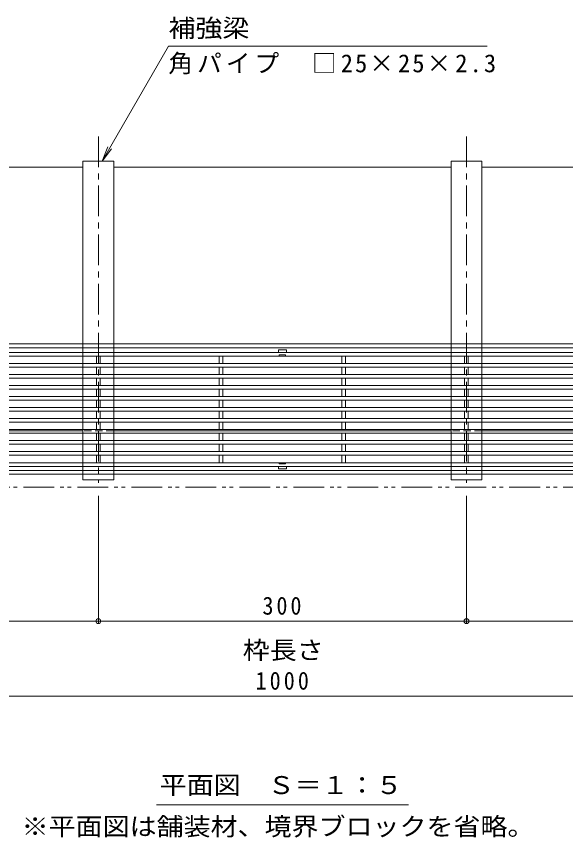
# Model space of a CAD drawing. Units: millimetres at full size, sheet at 1:5; some dimension numbers follow another scale. Extents: x -1763 to 1942, y -1329 to 1372.
# Drawn here: x -979 to -531, y -107 to 563 of the extents above; entities that cross this region are included whole.
import ezdxf
from ezdxf.enums import TextEntityAlignment as Align

# ---------------------------------------------------------------- set-up
doc = ezdxf.new("R2010")
doc.units = ezdxf.units.MM
doc.header["$LTSCALE"] = 5
doc.header["$PDMODE"] = 32
doc.header["$PDSIZE"] = 4
for name, pattern in [('CHAIN1', [8, 5, -1, 1, -1]), ('DASHED1', [1.8, 1.2, -0.6]), ('DOUBLE_CHAIN1', [8.8, 5, -1, 0.6, -0.6, 0.6, -1])]:
    doc.linetypes.add(name, pattern=pattern)
for name, color, linetype, lineweight in [('4-0_OUTLINE-0', 7, 'Continuous', 9), ('4-2_A_避難通路', 3, 'Continuous', 9), ('4-4_0108_天井情報・�', 7, 'Continuous', 9), ('4-5_0055_アルミ建具_', 7, 'Continuous', 9)]:
    doc.layers.add(name, color=color, linetype=linetype, lineweight=lineweight)
doc.styles.add('ＭＳ ゴシック', font='')
doc.styles.get('ＭＳ ゴシック').set_extended_font_data('MS Gothic')

msp = doc.modelspace()

# ---------------------------------------------------------------- linework, layer by layer
at = {"layer": '4-0_OUTLINE-0', "color": 4, "linetype": 'CHAIN1'}
for p, q in [((-911.791, 465.021), (-911.791, 182.451)), ((-611.791, 465.021), (-611.791, 182.451))]:
    msp.add_line(p, q, dxfattribs=at)
at = {"layer": '4-0_OUTLINE-0'}
for p, q in [((-924.291, 445.021), (-899.291, 445.021)), ((-924.291, 295.921), (-924.291, 445.021)), ((-899.291, 445.021), (-899.291, 295.921)), ((-624.291, 445.021), (-599.291, 445.021)), ((-624.291, 295.921), (-624.291, 445.021)), ((-599.291, 445.021), (-599.291, 295.921)), ((-924.291, 440.021), (-1199.291, 440.021)), ((-624.291, 440.021), (-899.291, 440.021)), ((-324.291, 440.021), (-599.291, 440.021)), ((-261.791, 292.721), (-1261.791, 292.721)), ((-924.291, 292.721), (-924.291, 289.221)), ((-899.291, 292.721), (-899.291, 289.221)), ((-624.291, 292.721), (-624.291, 289.221)), ((-599.291, 292.721), (-599.291, 289.221)), ((-924.291, 286.221), (-924.291, 279.221)), ((-899.291, 286.221), (-899.291, 279.221)), ((-624.291, 286.221), (-624.291, 279.221)), ((-599.291, 286.221), (-599.291, 279.221)), ((-924.291, 276.221), (-924.291, 269.221)), ((-899.291, 276.221), (-899.291, 269.221)), ((-624.291, 276.221), (-624.291, 269.221)), ((-599.291, 276.221), (-599.291, 269.221)), ((-924.291, 266.221), (-924.291, 259.221)), ((-899.291, 266.221), (-899.291, 259.221)), ((-624.291, 266.221), (-624.291, 259.221)), ((-599.291, 266.221), (-599.291, 259.221)), ((-924.291, 256.221), (-924.291, 249.221)), ((-899.291, 256.221), (-899.291, 249.221)), ((-624.291, 256.221), (-624.291, 249.221)), ((-599.291, 256.221), (-599.291, 249.221)), ((-924.291, 246.221), (-924.291, 239.221)), ((-899.291, 246.221), (-899.291, 239.221)), ((-624.291, 246.221), (-624.291, 239.221)), ((-599.291, 246.221), (-599.291, 239.221)), ((-924.291, 236.221), (-924.291, 229.221)), ((-899.291, 236.221), (-899.291, 229.221)), ((-624.291, 236.221), (-624.291, 229.221)), ((-599.291, 236.221), (-599.291, 229.221)), ((-924.291, 225.021), (-1010.291, 225.021)), ((-924.291, 226.221), (-924.291, 219.221)), ((-899.291, 226.221), (-899.291, 219.221)), ((-813.291, 225.021), (-899.291, 225.021)), ((-713.291, 225.021), (-810.291, 225.021)), ((-624.291, 225.021), (-710.291, 225.021)), ((-624.291, 226.221), (-624.291, 219.221)), ((-599.291, 226.221), (-599.291, 219.221)), ((-513.291, 225.021), (-599.291, 225.021)), ((-924.291, 216.221), (-924.291, 209.221)), ((-899.291, 216.221), (-899.291, 209.221)), ((-624.291, 216.221), (-624.291, 209.221)), ((-599.291, 216.221), (-599.291, 209.221)), ((-924.291, 206.221), (-924.291, 199.221)), ((-899.291, 206.221), (-899.291, 199.221)), ((-624.291, 206.221), (-624.291, 199.221)), ((-599.291, 206.221), (-599.291, 199.221)), ((-924.291, 196.221), (-924.291, 192.721)), ((-899.291, 196.221), (-899.291, 192.721)), ((-624.291, 196.221), (-624.291, 192.721)), ((-599.291, 196.221), (-599.291, 192.721)), ((-261.791, 192.721), (-1261.791, 192.721)), ((-1261.791, 189.521), (-324.291, 189.521))]:
    msp.add_line(p, q, dxfattribs=at)
at = {"layer": '4-0_OUTLINE-0', "linetype": 'DASHED1'}
for p, q in [((-924.291, 295.921), (-924.291, 292.721)), ((-899.291, 295.921), (-899.291, 292.721)), ((-624.291, 295.921), (-624.291, 292.721)), ((-599.291, 295.921), (-599.291, 292.721)), ((-924.291, 289.221), (-924.291, 286.221)), ((-899.291, 289.221), (-899.291, 286.221)), ((-624.291, 289.221), (-624.291, 286.221)), ((-599.291, 289.221), (-599.291, 286.221)), ((-924.291, 279.221), (-924.291, 276.221)), ((-899.291, 279.221), (-899.291, 276.221)), ((-624.291, 279.221), (-624.291, 276.221)), ((-599.291, 279.221), (-599.291, 276.221)), ((-924.291, 269.221), (-924.291, 266.221)), ((-899.291, 269.221), (-899.291, 266.221)), ((-624.291, 269.221), (-624.291, 266.221)), ((-599.291, 269.221), (-599.291, 266.221)), ((-924.291, 259.221), (-924.291, 256.221)), ((-899.291, 259.221), (-899.291, 256.221)), ((-624.291, 259.221), (-624.291, 256.221)), ((-599.291, 259.221), (-599.291, 256.221)), ((-924.291, 249.221), (-924.291, 246.221)), ((-899.291, 249.221), (-899.291, 246.221)), ((-624.291, 249.221), (-624.291, 246.221)), ((-599.291, 249.221), (-599.291, 246.221)), ((-924.291, 239.221), (-924.291, 236.221)), ((-899.291, 239.221), (-899.291, 236.221)), ((-624.291, 239.221), (-624.291, 236.221)), ((-599.291, 239.221), (-599.291, 236.221)), ((-924.291, 229.221), (-924.291, 226.221)), ((-899.291, 229.221), (-899.291, 226.221)), ((-624.291, 229.221), (-624.291, 226.221)), ((-599.291, 229.221), (-599.291, 226.221)), ((-899.291, 225.021), (-924.291, 225.021)), ((-810.291, 225.021), (-813.291, 225.021)), ((-710.291, 225.021), (-713.291, 225.021)), ((-599.291, 225.021), (-624.291, 225.021)), ((-924.291, 219.221), (-924.291, 216.221)), ((-899.291, 219.221), (-899.291, 216.221)), ((-624.291, 219.221), (-624.291, 216.221)), ((-599.291, 219.221), (-599.291, 216.221)), ((-924.291, 209.221), (-924.291, 206.221)), ((-899.291, 209.221), (-899.291, 206.221)), ((-624.291, 209.221), (-624.291, 206.221)), ((-599.291, 209.221), (-599.291, 206.221)), ((-924.291, 199.221), (-924.291, 196.221)), ((-899.291, 199.221), (-899.291, 196.221)), ((-624.291, 199.221), (-624.291, 196.221)), ((-599.291, 199.221), (-599.291, 196.221)), ((-924.291, 192.721), (-924.291, 189.521)), ((-899.291, 192.721), (-899.291, 189.521)), ((-624.291, 192.721), (-624.291, 189.521)), ((-599.291, 192.721), (-599.291, 189.521))]:
    msp.add_line(p, q, dxfattribs=at)
at = {"layer": '4-0_OUTLINE-0'}
for points in [[(-1261.791, 295.921), (-324.291, 295.921), (-261.791, 295.921)], [(-899.291, 189.521), (-899.291, 185.021), (-924.291, 185.021), (-924.291, 189.521)], [(-599.291, 189.521), (-599.291, 185.021), (-624.291, 185.021), (-624.291, 189.521)]]:
    msp.add_lwpolyline(points, dxfattribs=at)
at = {"layer": '4-2_A_避難通路'}
for p, q in [((-263.791, 289.021), (-1259.791, 289.021)), ((-765.041, 290.921), (-765.041, 289.021)), ((-764.941, 291.021), (-758.641, 291.021)), ((-758.541, 290.921), (-758.541, 289.021)), ((-913.291, 280.021), (-913.291, 286.021)), ((-266.791, 286.021), (-910.291, 286.021)), ((-813.291, 280.021), (-813.291, 286.021)), ((-810.291, 280.021), (-810.291, 286.021)), ((-713.291, 280.021), (-713.291, 286.021)), ((-710.291, 280.021), (-710.291, 286.021)), ((-613.291, 280.021), (-613.291, 286.021)), ((-610.291, 280.021), (-610.291, 286.021)), ((-266.791, 280.021), (-1256.791, 280.021)), ((-266.791, 277.021), (-1256.791, 277.021)), ((-913.291, 271.021), (-913.291, 277.021)), ((-910.291, 271.021), (-910.291, 277.021)), ((-813.291, 271.021), (-813.291, 277.021)), ((-810.291, 271.021), (-810.291, 277.021)), ((-713.291, 271.021), (-713.291, 277.021)), ((-710.291, 271.021), (-710.291, 277.021)), ((-613.291, 271.021), (-613.291, 277.021)), ((-610.291, 271.021), (-610.291, 277.021)), ((-266.791, 271.021), (-1256.791, 271.021)), ((-266.791, 268.021), (-1256.791, 268.021)), ((-913.291, 262.021), (-913.291, 268.021)), ((-910.291, 262.021), (-910.291, 268.021)), ((-813.291, 262.021), (-813.291, 268.021)), ((-810.291, 262.021), (-810.291, 268.021)), ((-713.291, 262.021), (-713.291, 268.021)), ((-710.291, 262.021), (-710.291, 268.021)), ((-613.291, 262.021), (-613.291, 268.021)), ((-610.291, 262.021), (-610.291, 268.021)), ((-266.791, 262.021), (-1256.791, 262.021)), ((-266.791, 259.021), (-1256.791, 259.021)), ((-913.291, 253.021), (-913.291, 259.021)), ((-910.291, 253.021), (-910.291, 259.021)), ((-813.291, 253.021), (-813.291, 259.021)), ((-810.291, 253.021), (-810.291, 259.021)), ((-713.291, 253.021), (-713.291, 259.021)), ((-710.291, 253.021), (-710.291, 259.021)), ((-613.291, 253.021), (-613.291, 259.021)), ((-610.291, 253.021), (-610.291, 259.021)), ((-266.791, 253.021), (-1256.791, 253.021)), ((-266.791, 250.021), (-1256.791, 250.021)), ((-913.291, 244.021), (-913.291, 250.021)), ((-910.291, 244.021), (-910.291, 250.021)), ((-813.291, 244.021), (-813.291, 250.021)), ((-810.291, 244.021), (-810.291, 250.021)), ((-713.291, 244.021), (-713.291, 250.021)), ((-710.291, 244.021), (-710.291, 250.021)), ((-613.291, 244.021), (-613.291, 250.021)), ((-610.291, 244.021), (-610.291, 250.021)), ((-266.791, 244.021), (-1256.791, 244.021)), ((-266.791, 241.021), (-1256.791, 241.021)), ((-266.791, 235.021), (-1256.791, 235.021)), ((-913.291, 235.021), (-913.291, 241.021)), ((-910.291, 235.021), (-910.291, 241.021)), ((-813.291, 235.021), (-813.291, 241.021)), ((-810.291, 235.021), (-810.291, 241.021)), ((-713.291, 235.021), (-713.291, 241.021)), ((-710.291, 235.021), (-710.291, 241.021)), ((-613.291, 235.021), (-613.291, 241.021)), ((-610.291, 235.021), (-610.291, 241.021)), ((-266.791, 232.021), (-1256.791, 232.021)), ((-913.291, 226.021), (-913.291, 232.021)), ((-910.291, 226.021), (-910.291, 232.021)), ((-813.291, 226.021), (-813.291, 232.021)), ((-810.291, 226.021), (-810.291, 232.021)), ((-713.291, 226.021), (-713.291, 232.021)), ((-710.291, 226.021), (-710.291, 232.021)), ((-613.291, 226.021), (-613.291, 232.021)), ((-610.291, 226.021), (-610.291, 232.021)), ((-266.791, 226.021), (-1256.791, 226.021)), ((-266.791, 223.021), (-1256.791, 223.021)), ((-913.291, 217.021), (-913.291, 223.021)), ((-910.291, 217.021), (-910.291, 223.021)), ((-813.291, 217.021), (-813.291, 223.021)), ((-810.291, 217.021), (-810.291, 223.021)), ((-713.291, 217.021), (-713.291, 223.021)), ((-710.291, 217.021), (-710.291, 223.021)), ((-613.291, 217.021), (-613.291, 223.021)), ((-610.291, 217.021), (-610.291, 223.021)), ((-266.791, 217.021), (-1256.791, 217.021)), ((-266.791, 214.021), (-1256.791, 214.021)), ((-266.791, 208.021), (-1256.791, 208.021)), ((-913.291, 208.021), (-913.291, 214.021)), ((-910.291, 208.021), (-910.291, 214.021)), ((-813.291, 208.021), (-813.291, 214.021)), ((-810.291, 208.021), (-810.291, 214.021)), ((-713.291, 208.021), (-713.291, 214.021)), ((-710.291, 208.021), (-710.291, 214.021)), ((-613.291, 208.021), (-613.291, 214.021)), ((-610.291, 208.021), (-610.291, 214.021)), ((-266.791, 205.021), (-1256.791, 205.021)), ((-913.291, 199.021), (-913.291, 205.021)), ((-910.291, 199.021), (-910.291, 205.021)), ((-813.291, 199.021), (-813.291, 205.021)), ((-810.291, 199.021), (-810.291, 205.021)), ((-713.291, 199.021), (-713.291, 205.021)), ((-710.291, 199.021), (-710.291, 205.021)), ((-613.291, 199.021), (-613.291, 205.021)), ((-610.291, 199.021), (-610.291, 205.021)), ((-263.791, 196.021), (-1259.791, 196.021)), ((-266.791, 199.021), (-1256.791, 199.021)), ((-765.041, 194.121), (-765.041, 196.021)), ((-758.541, 194.121), (-758.541, 196.021)), ((-764.941, 194.021), (-758.641, 194.021))]:
    msp.add_line(p, q, dxfattribs=at)
at = {"layer": '4-2_A_避難通路', "linetype": 'DASHED1'}
for p, q in [((-764.791, 286.021), (-765.041, 286.021)), ((-764.291, 286.521), (-764.291, 287.021)), ((-759.291, 287.021), (-764.291, 287.021)), ((-759.291, 286.521), (-759.291, 287.021)), ((-758.791, 286.021), (-758.541, 286.021)), ((-764.791, 199.021), (-765.041, 199.021)), ((-764.291, 198.521), (-764.291, 198.021)), ((-759.291, 198.021), (-764.291, 198.021)), ((-759.291, 198.521), (-759.291, 198.021)), ((-758.791, 199.021), (-758.541, 199.021))]:
    msp.add_line(p, q, dxfattribs=at)
at = {"layer": '4-2_A_避難通路'}
msp.add_lwpolyline([(-910.291, 280.021), (-910.291, 286.021), (-1010.291, 286.021)], dxfattribs=at)
for centre, start, end in [((-764.941, 290.921), 90, 180), ((-758.641, 290.921), 0, 90), ((-764.941, 194.121), 180, 270), ((-758.641, 194.121), 270, 0)]:
    msp.add_arc(centre, 0.1, start, end, dxfattribs=at)
at = {"layer": '4-2_A_避難通路', "linetype": 'DASHED1'}
for centre, start, end in [((-764.791, 286.521), 270, 0), ((-758.791, 286.521), 180, 270), ((-764.791, 198.521), 0, 90), ((-758.791, 198.521), 90, 180)]:
    msp.add_arc(centre, 0.5, start, end, dxfattribs=at)
at = {"layer": '4-4_0108_天井情報・�'}
for p, q in [((-911.791, 68.301), (-911.791, 171.951)), ((-611.791, 68.301), (-611.791, 171.951)), ((-1211.791, 69.801), (-911.791, 69.801)), ((-911.791, 69.801), (-611.791, 69.801)), ((-611.791, 69.801), (-311.791, 69.801)), ((-1451.791, 8.616), (-71.791, 8.616))]:
    msp.add_line(p, q, dxfattribs=at)
for p in [(-911.791, 69.801), (-611.791, 69.801)]:
    msp.add_point(p, dxfattribs=at)
at = {"layer": '4-5_0055_アルミ建具_'}
for p, q in [((-908.778, 445.021), (-854.645, 538.782)), ((-854.645, 538.782), (-594.863, 538.782)), ((-908.778, 445.021), (-903.994, 456.569)), ((-908.778, 445.021), (-901.168, 454.938)), ((-864.473, -80.024), (-659.109, -80.024))]:
    msp.add_line(p, q, dxfattribs=at)
at = {"layer": '4-5_0055_アルミ建具_', "color": 2, "linetype": 'DOUBLE_CHAIN1'}
msp.add_line((-1632.865, 179.021), (45.755, 179.021), dxfattribs=at)

# ---------------------------------------------------------------- texts
at = {"layer": '4-4_0108_天井情報・�', "color": 2, "style": 'ＭＳ ゴシック', "width": 1.1}
msp.add_text('枠長さ', height=14.66, dxfattribs=at).set_placement((-794.09, 34.369), align=Align.BOTTOM_LEFT)
at = {"layer": '4-4_0108_天井情報・�', "color": 2, "char_height": 14.66, "attachment_point": 7, "style": 'ＭＳ ゴシック'}
for s, insert in [('\\T1.27;\\W0.9;300', (-778.041, 74.801)), ('\\T1.28;\\W0.9;1000', (-783.666, 13.616))]:
    msp.add_mtext(s, dxfattribs=dict(at, insert=insert))
at = {"layer": '4-5_0055_アルミ建具_', "color": 2, "style": 'ＭＳ ゴシック', "width": 1.1}
for s, p in [('補強梁', (-854.645, 541.782)), ('平面図\u3000Ｓ＝１：５', (-861.791, -75.72)), ('※平面図は舗装材、境界ブロックを省略。', (-974.291, -109.484))]:
    msp.add_text(s, height=14.66, dxfattribs=at).set_placement(p, align=Align.BOTTOM_LEFT)
at = {"layer": '4-5_0055_アルミ建具_', "color": 2, "insert": (-854.645, 515.782), "char_height": 14.66, "attachment_point": 7, "style": 'ＭＳ ゴシック'}
msp.add_mtext('\\T1.17;角パイプ\u3000□25×25×2.3', dxfattribs=at)

doc.saveas('drawing.dxf')
